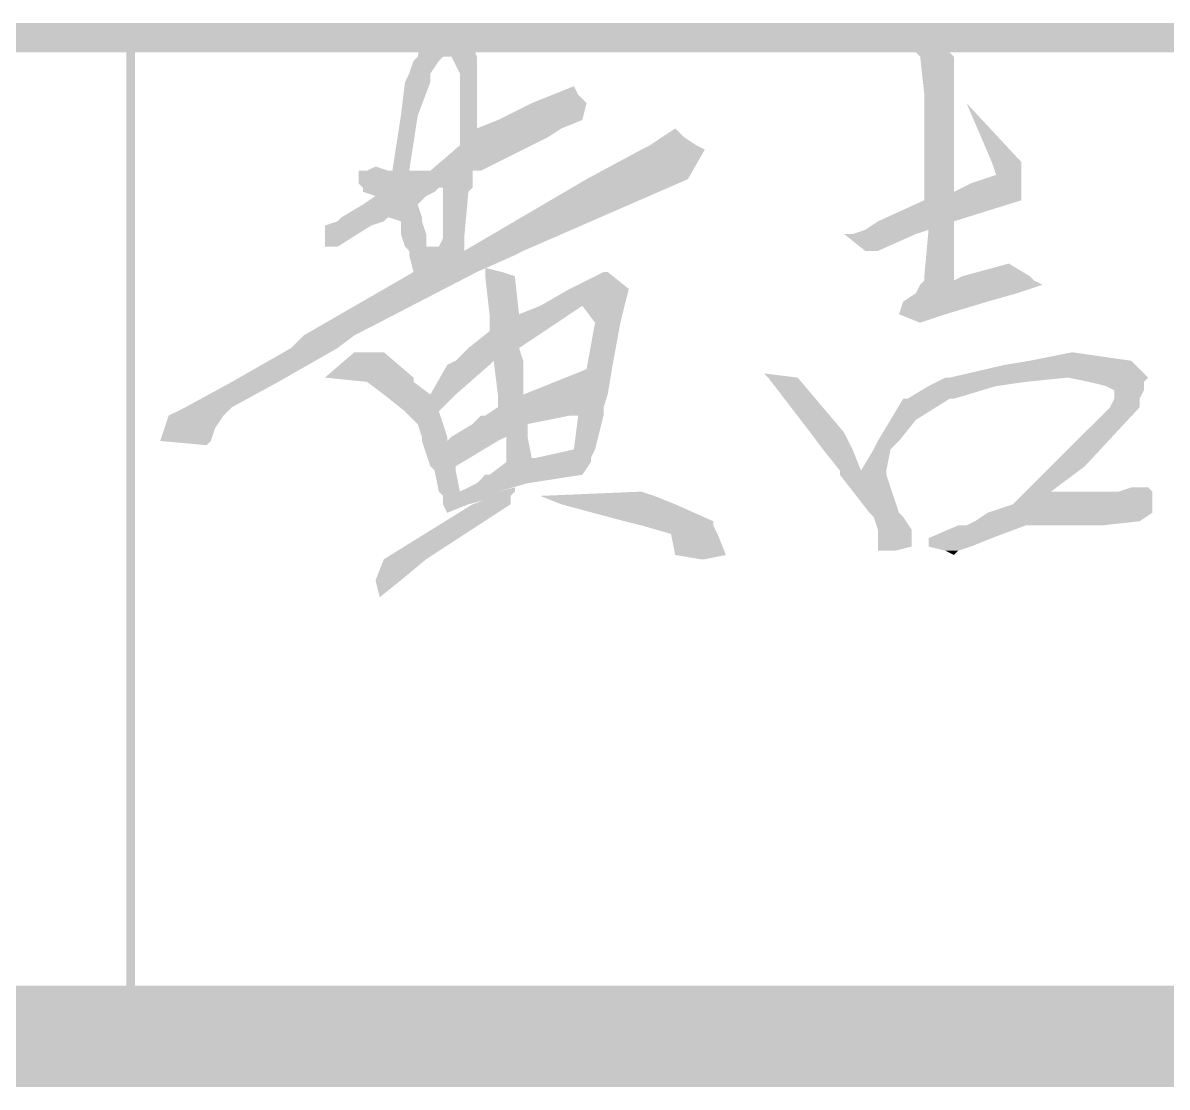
# Model space of a CAD drawing. Header units: inches. Extents: x 20 to 409, y 5 to 283.
# Drawn here: x 262.24 to 273.72, y 5.1 to 15.77 of the extents above; entities that cross this region are included whole.
import ezdxf

# ---------------------------------------------------------------- set-up
doc = ezdxf.new("R2010")
doc.units = ezdxf.units.IN
doc.header["$MEASUREMENT"] = 0
doc.layers.add('C00-00-00', color=7, linetype='Continuous')

msp = doc.modelspace()

# ---------------------------------------------------------------- hatches: boundary and pattern name
at = {"layer": 'C00-00-00'}
h = msp.add_hatch(color=0, dxfattribs=at)
h.dxf.hatch_style = 2
h.paths.add_polyline_path([(28.33, 15.766), (28.33, 15.469), (408.314, 15.766)])
h = msp.add_hatch(color=0, dxfattribs=at)
h.dxf.hatch_style = 2
h.paths.add_polyline_path([(28.33, 15.469), (408.314, 15.766), (408.314, 15.469)])
h = msp.add_hatch(color=0, dxfattribs=at)
h.dxf.hatch_style = 2
h.paths.add_polyline_path([(266.243, 15.639), (266.201, 15.427), (266.794, 15.427)])
h = msp.add_hatch(color=0, dxfattribs=at)
h.dxf.hatch_style = 2
h.paths.add_polyline_path([(266.667, 15.681), (266.243, 15.639), (266.709, 15.639)])
h = msp.add_hatch(color=0, dxfattribs=at)
h.dxf.hatch_style = 2
h.paths.add_polyline_path([(266.243, 15.639), (266.709, 15.639), (266.794, 15.427)])
h = msp.add_hatch(color=0, dxfattribs=at)
h.dxf.hatch_style = 2
h.paths.add_polyline_path([(263.28, 5.606), (263.365, 5.606), (263.28, 15.596)])
h = msp.add_hatch(color=0, dxfattribs=at)
h.dxf.hatch_style = 2
h.paths.add_polyline_path([(263.365, 5.606), (263.28, 15.596), (263.365, 15.596)])
h = msp.add_hatch(color=0, dxfattribs=at)
h.dxf.hatch_style = 2
h.paths.add_polyline_path([(271.239, 15.512), (271.196, 15.469), (271.535, 15.469)])
h = msp.add_hatch(color=0, dxfattribs=at)
h.dxf.hatch_style = 2
h.paths.add_polyline_path([(271.239, 15.554), (271.239, 15.512), (271.535, 15.512)])
h = msp.add_hatch(color=0, dxfattribs=at)
h.dxf.hatch_style = 2
h.paths.add_polyline_path([(271.239, 15.554), (271.45, 15.554), (271.535, 15.512)])
h = msp.add_hatch(color=0, dxfattribs=at)
h.dxf.hatch_style = 2
h.paths.add_polyline_path([(271.239, 15.512), (271.535, 15.512), (271.535, 15.469)])
h = msp.add_hatch(color=0, dxfattribs=at)
h.dxf.hatch_style = 2
h.paths.add_polyline_path([(266.159, 15.385), (266.116, 15.258), (266.328, 15.258)])
h = msp.add_hatch(color=0, dxfattribs=at)
h.dxf.hatch_style = 2
h.paths.add_polyline_path([(266.201, 15.427), (266.159, 15.385), (266.413, 15.385)])
h = msp.add_hatch(color=0, dxfattribs=at)
h.dxf.hatch_style = 2
h.paths.add_polyline_path([(266.159, 15.385), (266.413, 15.385), (266.328, 15.258)])
h = msp.add_hatch(color=0, dxfattribs=at)
h.dxf.hatch_style = 2
h.paths.add_polyline_path([(266.201, 15.427), (266.455, 15.427), (266.413, 15.385)])
h = msp.add_hatch(color=0, dxfattribs=at)
h.dxf.hatch_style = 2
h.paths.add_polyline_path([(266.54, 15.427), (266.624, 15.258), (266.794, 15.258)])
h = msp.add_hatch(color=0, dxfattribs=at)
h.dxf.hatch_style = 2
h.paths.add_polyline_path([(266.54, 15.427), (266.794, 15.427), (266.794, 15.258)])
h = msp.add_hatch(color=0, dxfattribs=at)
h.dxf.hatch_style = 2
h.paths.add_polyline_path([(271.196, 15.469), (271.239, 15.427), (271.577, 15.427)])
h = msp.add_hatch(color=0, dxfattribs=at)
h.dxf.hatch_style = 2
h.paths.add_polyline_path([(271.196, 15.469), (271.535, 15.469), (271.577, 15.427)])
h = msp.add_hatch(color=0, dxfattribs=at)
h.dxf.hatch_style = 2
h.paths.add_polyline_path([(271.239, 15.427), (271.281, 15.046), (271.577, 15.046)])
h = msp.add_hatch(color=0, dxfattribs=at)
h.dxf.hatch_style = 2
h.paths.add_polyline_path([(271.239, 15.427), (271.577, 15.427), (271.577, 15.046)])
h = msp.add_hatch(color=0, dxfattribs=at)
h.dxf.hatch_style = 2
h.paths.add_polyline_path([(266.074, 15.173), (266.032, 14.834), (266.201, 14.834)])
h = msp.add_hatch(color=0, dxfattribs=at)
h.dxf.hatch_style = 2
h.paths.add_polyline_path([(266.116, 15.258), (266.074, 15.173), (266.328, 15.173)])
h = msp.add_hatch(color=0, dxfattribs=at)
h.dxf.hatch_style = 2
h.paths.add_polyline_path([(266.074, 15.173), (266.328, 15.173), (266.201, 14.834)])
h = msp.add_hatch(color=0, dxfattribs=at)
h.dxf.hatch_style = 2
h.paths.add_polyline_path([(266.116, 15.258), (266.328, 15.258), (266.328, 15.173)])
h = msp.add_hatch(color=0, dxfattribs=at)
h.dxf.hatch_style = 2
h.paths.add_polyline_path([(266.624, 15.258), (266.624, 14.707), (266.794, 14.707)])
h = msp.add_hatch(color=0, dxfattribs=at)
h.dxf.hatch_style = 2
h.paths.add_polyline_path([(266.624, 15.258), (266.794, 15.258), (266.794, 14.707)])
h = msp.add_hatch(color=0, dxfattribs=at)
h.dxf.hatch_style = 2
h.paths.add_polyline_path([(267.556, 15.046), (267.344, 14.961), (267.894, 14.961)])
h = msp.add_hatch(color=0, dxfattribs=at)
h.dxf.hatch_style = 2
h.paths.add_polyline_path([(267.767, 15.131), (267.556, 15.046), (267.81, 15.046)])
h = msp.add_hatch(color=0, dxfattribs=at)
h.dxf.hatch_style = 2
h.paths.add_polyline_path([(267.556, 15.046), (267.81, 15.046), (267.894, 14.961)])
h = msp.add_hatch(color=0, dxfattribs=at)
h.dxf.hatch_style = 2
h.paths.add_polyline_path([(271.281, 15.046), (271.281, 14.157), (271.577, 14.157)])
h = msp.add_hatch(color=0, dxfattribs=at)
h.dxf.hatch_style = 2
h.paths.add_polyline_path([(271.281, 15.046), (271.577, 15.046), (271.577, 14.157)])
h = msp.add_hatch(color=0, dxfattribs=at)
h.dxf.hatch_style = 2
h.paths.add_polyline_path([(267.344, 14.961), (267.005, 14.792), (267.852, 14.792)])
h = msp.add_hatch(color=0, dxfattribs=at)
h.dxf.hatch_style = 2
h.paths.add_polyline_path([(267.344, 14.961), (267.894, 14.961), (267.852, 14.792)])
h = msp.add_hatch(color=0, dxfattribs=at)
h.dxf.hatch_style = 2
h.paths.add_polyline_path([(271.704, 14.961), (271.958, 14.369), (272.255, 14.369)])
h = msp.add_hatch(color=0, dxfattribs=at)
h.dxf.hatch_style = 2
h.paths.add_polyline_path([(266.032, 14.834), (265.947, 14.284), (266.116, 14.284)])
h = msp.add_hatch(color=0, dxfattribs=at)
h.dxf.hatch_style = 2
h.paths.add_polyline_path([(266.032, 14.834), (266.201, 14.834), (266.116, 14.284)])
h = msp.add_hatch(color=0, dxfattribs=at)
h.dxf.hatch_style = 2
h.paths.add_polyline_path([(266.624, 14.707), (266.624, 14.623), (267.513, 14.623)])
h = msp.add_hatch(color=0, dxfattribs=at)
h.dxf.hatch_style = 2
h.paths.add_polyline_path([(266.624, 14.707), (267.64, 14.707), (267.513, 14.623)])
h = msp.add_hatch(color=0, dxfattribs=at)
h.dxf.hatch_style = 2
h.paths.add_polyline_path([(267.005, 14.792), (266.794, 14.707), (267.64, 14.707)])
h = msp.add_hatch(color=0, dxfattribs=at)
h.dxf.hatch_style = 2
h.paths.add_polyline_path([(267.005, 14.792), (267.852, 14.792), (267.64, 14.707)])
h = msp.add_hatch(color=0, dxfattribs=at)
h.dxf.hatch_style = 2
h.paths.add_polyline_path([(268.783, 14.707), (268.656, 14.623), (268.868, 14.623)])
h = msp.add_hatch(color=0, dxfattribs=at)
h.dxf.hatch_style = 2
h.paths.add_polyline_path([(266.624, 14.623), (266.624, 14.538), (267.344, 14.538)])
h = msp.add_hatch(color=0, dxfattribs=at)
h.dxf.hatch_style = 2
h.paths.add_polyline_path([(266.624, 14.623), (267.513, 14.623), (267.344, 14.538)])
h = msp.add_hatch(color=0, dxfattribs=at)
h.dxf.hatch_style = 2
h.paths.add_polyline_path([(268.656, 14.623), (268.529, 14.538), (268.995, 14.538)])
h = msp.add_hatch(color=0, dxfattribs=at)
h.dxf.hatch_style = 2
h.paths.add_polyline_path([(268.656, 14.623), (268.868, 14.623), (268.995, 14.538)])
h = msp.add_hatch(color=0, dxfattribs=at)
h.dxf.hatch_style = 2
h.paths.add_polyline_path([(266.624, 14.538), (266.328, 14.284), (266.836, 14.284)])
h = msp.add_hatch(color=0, dxfattribs=at)
h.dxf.hatch_style = 2
h.paths.add_polyline_path([(266.624, 14.538), (267.344, 14.538), (266.836, 14.284)])
h = msp.add_hatch(color=0, dxfattribs=at)
h.dxf.hatch_style = 2
h.paths.add_polyline_path([(268.445, 14.496), (267.894, 14.199), (268.91, 14.199)])
h = msp.add_hatch(color=0, dxfattribs=at)
h.dxf.hatch_style = 2
h.paths.add_polyline_path([(268.529, 14.538), (268.445, 14.496), (269.08, 14.496)])
h = msp.add_hatch(color=0, dxfattribs=at)
h.dxf.hatch_style = 2
h.paths.add_polyline_path([(268.445, 14.496), (269.08, 14.496), (268.91, 14.199)])
h = msp.add_hatch(color=0, dxfattribs=at)
h.dxf.hatch_style = 2
h.paths.add_polyline_path([(268.529, 14.538), (268.995, 14.538), (269.08, 14.496)])
h = msp.add_hatch(color=0, dxfattribs=at)
h.dxf.hatch_style = 2
h.paths.add_polyline_path([(271.958, 14.369), (272.001, 14.242), (272.255, 14.242)])
h = msp.add_hatch(color=0, dxfattribs=at)
h.dxf.hatch_style = 2
h.paths.add_polyline_path([(271.958, 14.369), (272.255, 14.369), (272.255, 14.242)])
h = msp.add_hatch(color=0, dxfattribs=at)
h.dxf.hatch_style = 2
h.paths.add_polyline_path([(265.608, 14.284), (265.608, 14.157), (266.751, 14.157)])
h = msp.add_hatch(color=0, dxfattribs=at)
h.dxf.hatch_style = 2
h.paths.add_polyline_path([(265.608, 14.284), (266.751, 14.284), (266.751, 14.157)])
h = msp.add_hatch(color=0, dxfattribs=at)
h.dxf.hatch_style = 2
h.paths.add_polyline_path([(265.778, 14.326), (265.693, 14.284), (265.905, 14.284)])
h = msp.add_hatch(color=0, dxfattribs=at)
h.dxf.hatch_style = 2
h.paths.add_polyline_path([(272.001, 14.242), (271.747, 14.157), (272.255, 14.157)])
h = msp.add_hatch(color=0, dxfattribs=at)
h.dxf.hatch_style = 2
h.paths.add_polyline_path([(272.001, 14.242), (272.255, 14.242), (272.255, 14.157)])
h = msp.add_hatch(color=0, dxfattribs=at)
h.dxf.hatch_style = 2
h.paths.add_polyline_path([(265.608, 14.157), (265.651, 14.115), (266.751, 14.115)])
h = msp.add_hatch(color=0, dxfattribs=at)
h.dxf.hatch_style = 2
h.paths.add_polyline_path([(265.608, 14.157), (266.751, 14.157), (266.751, 14.115)])
h = msp.add_hatch(color=0, dxfattribs=at)
h.dxf.hatch_style = 2
h.paths.add_polyline_path([(265.651, 14.115), (265.651, 14.072), (266.37, 14.072)])
h = msp.add_hatch(color=0, dxfattribs=at)
h.dxf.hatch_style = 2
h.paths.add_polyline_path([(265.651, 14.115), (266.413, 14.115), (266.37, 14.072)])
h = msp.add_hatch(color=0, dxfattribs=at)
h.dxf.hatch_style = 2
h.paths.add_polyline_path([(266.455, 14.115), (266.455, 14.072), (266.709, 14.072)])
h = msp.add_hatch(color=0, dxfattribs=at)
h.dxf.hatch_style = 2
h.paths.add_polyline_path([(266.455, 14.115), (266.751, 14.115), (266.709, 14.072)])
h = msp.add_hatch(color=0, dxfattribs=at)
h.dxf.hatch_style = 2
h.paths.add_polyline_path([(267.894, 14.199), (266.667, 13.48), (267.259, 13.48)])
h = msp.add_hatch(color=0, dxfattribs=at)
h.dxf.hatch_style = 2
h.paths.add_polyline_path([(267.894, 14.199), (268.91, 14.199), (267.259, 13.48)])
h = msp.add_hatch(color=0, dxfattribs=at)
h.dxf.hatch_style = 2
h.paths.add_polyline_path([(271.281, 14.157), (271.281, 14.072), (271.577, 14.072)])
h = msp.add_hatch(color=0, dxfattribs=at)
h.dxf.hatch_style = 2
h.paths.add_polyline_path([(271.281, 14.157), (271.577, 14.157), (271.577, 14.072)])
h = msp.add_hatch(color=0, dxfattribs=at)
h.dxf.hatch_style = 2
h.paths.add_polyline_path([(271.747, 14.157), (271.577, 14.072), (272.255, 14.072)])
h = msp.add_hatch(color=0, dxfattribs=at)
h.dxf.hatch_style = 2
h.paths.add_polyline_path([(271.747, 14.157), (272.255, 14.157), (272.255, 14.072)])
h = msp.add_hatch(color=0, dxfattribs=at)
h.dxf.hatch_style = 2
h.paths.add_polyline_path([(265.651, 14.072), (265.778, 14.03), (266.286, 14.03)])
h = msp.add_hatch(color=0, dxfattribs=at)
h.dxf.hatch_style = 2
h.paths.add_polyline_path([(265.651, 14.072), (266.37, 14.072), (266.286, 14.03)])
h = msp.add_hatch(color=0, dxfattribs=at)
h.dxf.hatch_style = 2
h.paths.add_polyline_path([(265.778, 14.03), (265.651, 13.945), (266.201, 13.945)])
h = msp.add_hatch(color=0, dxfattribs=at)
h.dxf.hatch_style = 2
h.paths.add_polyline_path([(265.778, 14.03), (266.286, 14.03), (266.201, 13.945)])
h = msp.add_hatch(color=0, dxfattribs=at)
h.dxf.hatch_style = 2
h.paths.add_polyline_path([(266.455, 14.072), (266.455, 13.607), (266.667, 13.607)])
h = msp.add_hatch(color=0, dxfattribs=at)
h.dxf.hatch_style = 2
h.paths.add_polyline_path([(266.455, 14.072), (266.709, 14.072), (266.667, 13.607)])
h = msp.add_hatch(color=0, dxfattribs=at)
h.dxf.hatch_style = 2
h.paths.add_polyline_path([(271.281, 14.072), (271.281, 13.988), (272.255, 13.988)])
h = msp.add_hatch(color=0, dxfattribs=at)
h.dxf.hatch_style = 2
h.paths.add_polyline_path([(271.281, 14.072), (272.255, 14.072), (272.255, 13.988)])
h = msp.add_hatch(color=0, dxfattribs=at)
h.dxf.hatch_style = 2
h.paths.add_polyline_path([(265.651, 13.945), (265.439, 13.818), (266.243, 13.818)])
h = msp.add_hatch(color=0, dxfattribs=at)
h.dxf.hatch_style = 2
h.paths.add_polyline_path([(265.651, 13.945), (266.201, 13.945), (266.243, 13.818)])
h = msp.add_hatch(color=0, dxfattribs=at)
h.dxf.hatch_style = 2
h.paths.add_polyline_path([(271.281, 13.988), (270.815, 13.776), (271.577, 13.776)])
h = msp.add_hatch(color=0, dxfattribs=at)
h.dxf.hatch_style = 2
h.paths.add_polyline_path([(271.281, 13.988), (272.255, 13.988), (271.577, 13.776)])
h = msp.add_hatch(color=0, dxfattribs=at)
h.dxf.hatch_style = 2
h.paths.add_polyline_path([(265.397, 13.776), (265.27, 13.734), (265.735, 13.734)])
h = msp.add_hatch(color=0, dxfattribs=at)
h.dxf.hatch_style = 2
h.paths.add_polyline_path([(265.439, 13.818), (265.397, 13.776), (265.862, 13.776)])
h = msp.add_hatch(color=0, dxfattribs=at)
h.dxf.hatch_style = 2
h.paths.add_polyline_path([(265.397, 13.776), (265.862, 13.776), (265.735, 13.734)])
h = msp.add_hatch(color=0, dxfattribs=at)
h.dxf.hatch_style = 2
h.paths.add_polyline_path([(265.439, 13.818), (265.905, 13.818), (265.862, 13.776)])
h = msp.add_hatch(color=0, dxfattribs=at)
h.dxf.hatch_style = 2
h.paths.add_polyline_path([(265.905, 13.818), (266.032, 13.776), (266.243, 13.776)])
h = msp.add_hatch(color=0, dxfattribs=at)
h.dxf.hatch_style = 2
h.paths.add_polyline_path([(265.905, 13.818), (266.243, 13.818), (266.243, 13.776)])
h = msp.add_hatch(color=0, dxfattribs=at)
h.dxf.hatch_style = 2
h.paths.add_polyline_path([(266.032, 13.776), (266.032, 13.649), (266.286, 13.649)])
h = msp.add_hatch(color=0, dxfattribs=at)
h.dxf.hatch_style = 2
h.paths.add_polyline_path([(266.032, 13.776), (266.243, 13.776), (266.286, 13.649)])
h = msp.add_hatch(color=0, dxfattribs=at)
h.dxf.hatch_style = 2
h.paths.add_polyline_path([(270.815, 13.776), (270.688, 13.691), (271.577, 13.691)])
h = msp.add_hatch(color=0, dxfattribs=at)
h.dxf.hatch_style = 2
h.paths.add_polyline_path([(270.815, 13.776), (271.577, 13.776), (271.577, 13.691)])
h = msp.add_hatch(color=0, dxfattribs=at)
h.dxf.hatch_style = 2
h.paths.add_polyline_path([(265.27, 13.734), (265.27, 13.522), (265.397, 13.522)])
h = msp.add_hatch(color=0, dxfattribs=at)
h.dxf.hatch_style = 2
h.paths.add_polyline_path([(265.27, 13.734), (265.735, 13.734), (265.397, 13.522)])
h = msp.add_hatch(color=0, dxfattribs=at)
h.dxf.hatch_style = 2
h.paths.add_polyline_path([(270.688, 13.691), (270.561, 13.649), (271.196, 13.649)])
h = msp.add_hatch(color=0, dxfattribs=at)
h.dxf.hatch_style = 2
h.paths.add_polyline_path([(270.688, 13.691), (271.323, 13.691), (271.196, 13.649)])
h = msp.add_hatch(color=0, dxfattribs=at)
h.dxf.hatch_style = 2
h.paths.add_polyline_path([(271.323, 13.691), (271.281, 13.226), (271.577, 13.226)])
h = msp.add_hatch(color=0, dxfattribs=at)
h.dxf.hatch_style = 2
h.paths.add_polyline_path([(271.323, 13.691), (271.577, 13.691), (271.577, 13.226)])
h = msp.add_hatch(color=0, dxfattribs=at)
h.dxf.hatch_style = 2
h.paths.add_polyline_path([(266.032, 13.649), (266.074, 13.522), (266.286, 13.522)])
h = msp.add_hatch(color=0, dxfattribs=at)
h.dxf.hatch_style = 2
h.paths.add_polyline_path([(266.032, 13.649), (266.286, 13.649), (266.286, 13.522)])
h = msp.add_hatch(color=0, dxfattribs=at)
h.dxf.hatch_style = 2
h.paths.add_polyline_path([(266.455, 13.607), (266.413, 13.522), (266.667, 13.522)])
h = msp.add_hatch(color=0, dxfattribs=at)
h.dxf.hatch_style = 2
h.paths.add_polyline_path([(266.455, 13.607), (266.667, 13.607), (266.667, 13.522)])
h = msp.add_hatch(color=0, dxfattribs=at)
h.dxf.hatch_style = 2
h.paths.add_polyline_path([(270.477, 13.649), (270.688, 13.48), (270.815, 13.48)])
h = msp.add_hatch(color=0, dxfattribs=at)
h.dxf.hatch_style = 2
h.paths.add_polyline_path([(270.477, 13.649), (271.196, 13.649), (270.815, 13.48)])
h = msp.add_hatch(color=0, dxfattribs=at)
h.dxf.hatch_style = 2
h.paths.add_polyline_path([(266.074, 13.522), (266.116, 13.48), (266.667, 13.48)])
h = msp.add_hatch(color=0, dxfattribs=at)
h.dxf.hatch_style = 2
h.paths.add_polyline_path([(266.074, 13.522), (266.667, 13.522), (266.667, 13.48)])
h = msp.add_hatch(color=0, dxfattribs=at)
h.dxf.hatch_style = 2
h.paths.add_polyline_path([(266.116, 13.48), (266.116, 13.437), (267.175, 13.437)])
h = msp.add_hatch(color=0, dxfattribs=at)
h.dxf.hatch_style = 2
h.paths.add_polyline_path([(266.116, 13.48), (267.259, 13.48), (267.175, 13.437)])
h = msp.add_hatch(color=0, dxfattribs=at)
h.dxf.hatch_style = 2
h.paths.add_polyline_path([(266.116, 13.437), (266.159, 13.268), (266.794, 13.268)])
h = msp.add_hatch(color=0, dxfattribs=at)
h.dxf.hatch_style = 2
h.paths.add_polyline_path([(266.116, 13.437), (267.175, 13.437), (266.794, 13.268)])
h = msp.add_hatch(color=0, dxfattribs=at)
h.dxf.hatch_style = 2
h.paths.add_polyline_path([(266.878, 13.31), (266.878, 13.268), (267.048, 13.268)])
h = msp.add_hatch(color=0, dxfattribs=at)
h.dxf.hatch_style = 2
h.paths.add_polyline_path([(272.128, 13.353), (271.662, 13.226), (272.339, 13.226)])
h = msp.add_hatch(color=0, dxfattribs=at)
h.dxf.hatch_style = 2
h.paths.add_polyline_path([(266.159, 13.268), (265.058, 12.633), (265.566, 12.633)])
h = msp.add_hatch(color=0, dxfattribs=at)
h.dxf.hatch_style = 2
h.paths.add_polyline_path([(266.159, 13.268), (266.794, 13.268), (265.566, 12.633)])
h = msp.add_hatch(color=0, dxfattribs=at)
h.dxf.hatch_style = 2
h.paths.add_polyline_path([(266.878, 13.268), (266.878, 13.226), (267.175, 13.226)])
h = msp.add_hatch(color=0, dxfattribs=at)
h.dxf.hatch_style = 2
h.paths.add_polyline_path([(266.878, 13.268), (267.048, 13.268), (267.175, 13.226)])
h = msp.add_hatch(color=0, dxfattribs=at)
h.dxf.hatch_style = 2
h.paths.add_polyline_path([(266.878, 13.226), (266.921, 12.845), (267.217, 12.845)])
h = msp.add_hatch(color=0, dxfattribs=at)
h.dxf.hatch_style = 2
h.paths.add_polyline_path([(266.878, 13.226), (267.175, 13.226), (267.217, 12.845)])
h = msp.add_hatch(color=0, dxfattribs=at)
h.dxf.hatch_style = 2
h.paths.add_polyline_path([(268.064, 13.268), (267.725, 13.099), (268.318, 13.099)])
h = msp.add_hatch(color=0, dxfattribs=at)
h.dxf.hatch_style = 2
h.paths.add_polyline_path([(268.064, 13.268), (268.106, 13.268), (268.318, 13.099)])
h = msp.add_hatch(color=0, dxfattribs=at)
h.dxf.hatch_style = 2
h.paths.add_polyline_path([(271.281, 13.226), (271.281, 13.183), (271.577, 13.183)])
h = msp.add_hatch(color=0, dxfattribs=at)
h.dxf.hatch_style = 2
h.paths.add_polyline_path([(271.281, 13.226), (271.577, 13.226), (271.577, 13.183)])
h = msp.add_hatch(color=0, dxfattribs=at)
h.dxf.hatch_style = 2
h.paths.add_polyline_path([(271.662, 13.226), (271.577, 13.183), (272.382, 13.183)])
h = msp.add_hatch(color=0, dxfattribs=at)
h.dxf.hatch_style = 2
h.paths.add_polyline_path([(271.662, 13.226), (272.339, 13.226), (272.382, 13.183)])
h = msp.add_hatch(color=0, dxfattribs=at)
h.dxf.hatch_style = 2
h.paths.add_polyline_path([(267.725, 13.099), (267.429, 12.929), (268.275, 12.929)])
h = msp.add_hatch(color=0, dxfattribs=at)
h.dxf.hatch_style = 2
h.paths.add_polyline_path([(267.725, 13.099), (268.318, 13.099), (268.275, 12.929)])
h = msp.add_hatch(color=0, dxfattribs=at)
h.dxf.hatch_style = 2
h.paths.add_polyline_path([(271.239, 13.141), (271.196, 13.056), (272.212, 13.056)])
h = msp.add_hatch(color=0, dxfattribs=at)
h.dxf.hatch_style = 2
h.paths.add_polyline_path([(271.281, 13.183), (271.239, 13.141), (272.466, 13.141)])
h = msp.add_hatch(color=0, dxfattribs=at)
h.dxf.hatch_style = 2
h.paths.add_polyline_path([(271.239, 13.141), (272.466, 13.141), (272.212, 13.056)])
h = msp.add_hatch(color=0, dxfattribs=at)
h.dxf.hatch_style = 2
h.paths.add_polyline_path([(271.281, 13.183), (272.382, 13.183), (272.466, 13.141)])
h = msp.add_hatch(color=0, dxfattribs=at)
h.dxf.hatch_style = 2
h.paths.add_polyline_path([(271.069, 12.972), (271.027, 12.845), (271.493, 12.845)])
h = msp.add_hatch(color=0, dxfattribs=at)
h.dxf.hatch_style = 2
h.paths.add_polyline_path([(271.196, 13.056), (271.069, 12.972), (271.916, 12.972)])
h = msp.add_hatch(color=0, dxfattribs=at)
h.dxf.hatch_style = 2
h.paths.add_polyline_path([(271.069, 12.972), (271.916, 12.972), (271.493, 12.845)])
h = msp.add_hatch(color=0, dxfattribs=at)
h.dxf.hatch_style = 2
h.paths.add_polyline_path([(271.196, 13.056), (272.212, 13.056), (271.916, 12.972)])
h = msp.add_hatch(color=0, dxfattribs=at)
h.dxf.hatch_style = 2
h.paths.add_polyline_path([(267.429, 12.929), (267.217, 12.845), (267.725, 12.845)])
h = msp.add_hatch(color=0, dxfattribs=at)
h.dxf.hatch_style = 2
h.paths.add_polyline_path([(267.429, 12.929), (267.852, 12.929), (267.725, 12.845)])
h = msp.add_hatch(color=0, dxfattribs=at)
h.dxf.hatch_style = 2
h.paths.add_polyline_path([(267.852, 12.929), (267.979, 12.76), (268.233, 12.76)])
h = msp.add_hatch(color=0, dxfattribs=at)
h.dxf.hatch_style = 2
h.paths.add_polyline_path([(267.852, 12.929), (268.275, 12.929), (268.233, 12.76)])
h = msp.add_hatch(color=0, dxfattribs=at)
h.dxf.hatch_style = 2
h.paths.add_polyline_path([(266.921, 12.845), (266.921, 12.675), (267.471, 12.675)])
h = msp.add_hatch(color=0, dxfattribs=at)
h.dxf.hatch_style = 2
h.paths.add_polyline_path([(266.921, 12.845), (267.725, 12.845), (267.471, 12.675)])
h = msp.add_hatch(color=0, dxfattribs=at)
h.dxf.hatch_style = 2
h.paths.add_polyline_path([(267.979, 12.76), (267.894, 12.294), (268.148, 12.294)])
h = msp.add_hatch(color=0, dxfattribs=at)
h.dxf.hatch_style = 2
h.paths.add_polyline_path([(267.979, 12.76), (268.233, 12.76), (268.148, 12.294)])
h = msp.add_hatch(color=0, dxfattribs=at)
h.dxf.hatch_style = 2
h.paths.add_polyline_path([(271.027, 12.845), (271.493, 12.845), (271.239, 12.76)])
h = msp.add_hatch(color=0, dxfattribs=at)
h.dxf.hatch_style = 2
h.paths.add_polyline_path([(265.058, 12.633), (264.931, 12.506), (265.397, 12.506)])
h = msp.add_hatch(color=0, dxfattribs=at)
h.dxf.hatch_style = 2
h.paths.add_polyline_path([(265.058, 12.633), (265.566, 12.633), (265.397, 12.506)])
h = msp.add_hatch(color=0, dxfattribs=at)
h.dxf.hatch_style = 2
h.paths.add_polyline_path([(266.921, 12.675), (266.709, 12.506), (267.217, 12.506)])
h = msp.add_hatch(color=0, dxfattribs=at)
h.dxf.hatch_style = 2
h.paths.add_polyline_path([(266.921, 12.675), (267.471, 12.675), (267.217, 12.506)])
h = msp.add_hatch(color=0, dxfattribs=at)
h.dxf.hatch_style = 2
h.paths.add_polyline_path([(264.931, 12.506), (264.338, 12.167), (264.804, 12.167)])
h = msp.add_hatch(color=0, dxfattribs=at)
h.dxf.hatch_style = 2
h.paths.add_polyline_path([(264.931, 12.506), (265.397, 12.506), (264.804, 12.167)])
h = msp.add_hatch(color=0, dxfattribs=at)
h.dxf.hatch_style = 2
h.paths.add_polyline_path([(266.709, 12.506), (266.582, 12.379), (267.259, 12.379)])
h = msp.add_hatch(color=0, dxfattribs=at)
h.dxf.hatch_style = 2
h.paths.add_polyline_path([(266.709, 12.506), (267.217, 12.506), (267.259, 12.379)])
h = msp.add_hatch(color=0, dxfattribs=at)
h.dxf.hatch_style = 2
h.paths.add_polyline_path([(265.566, 12.464), (265.27, 12.21), (266.159, 12.21)])
h = msp.add_hatch(color=0, dxfattribs=at)
h.dxf.hatch_style = 2
h.paths.add_polyline_path([(265.566, 12.464), (265.862, 12.464), (266.159, 12.21)])
h = msp.add_hatch(color=0, dxfattribs=at)
h.dxf.hatch_style = 2
h.paths.add_polyline_path([(272.763, 12.464), (272.339, 12.379), (273.355, 12.379)])
h = msp.add_hatch(color=0, dxfattribs=at)
h.dxf.hatch_style = 2
h.paths.add_polyline_path([(266.497, 12.337), (266.328, 12.04), (266.582, 12.04)])
h = msp.add_hatch(color=0, dxfattribs=at)
h.dxf.hatch_style = 2
h.paths.add_polyline_path([(266.582, 12.379), (266.497, 12.337), (266.921, 12.337)])
h = msp.add_hatch(color=0, dxfattribs=at)
h.dxf.hatch_style = 2
h.paths.add_polyline_path([(266.497, 12.337), (266.921, 12.337), (266.582, 12.04)])
h = msp.add_hatch(color=0, dxfattribs=at)
h.dxf.hatch_style = 2
h.paths.add_polyline_path([(266.582, 12.379), (266.963, 12.379), (266.921, 12.337)])
h = msp.add_hatch(color=0, dxfattribs=at)
h.dxf.hatch_style = 2
h.paths.add_polyline_path([(266.963, 12.379), (267.005, 12.04), (267.259, 12.04)])
h = msp.add_hatch(color=0, dxfattribs=at)
h.dxf.hatch_style = 2
h.paths.add_polyline_path([(266.963, 12.379), (267.259, 12.379), (267.259, 12.04)])
h = msp.add_hatch(color=0, dxfattribs=at)
h.dxf.hatch_style = 2
h.paths.add_polyline_path([(267.894, 12.294), (267.259, 12.04), (268.106, 12.04)])
h = msp.add_hatch(color=0, dxfattribs=at)
h.dxf.hatch_style = 2
h.paths.add_polyline_path([(267.894, 12.294), (268.148, 12.294), (268.106, 12.04)])
h = msp.add_hatch(color=0, dxfattribs=at)
h.dxf.hatch_style = 2
h.paths.add_polyline_path([(272.085, 12.337), (271.535, 12.21), (273.525, 12.21)])
h = msp.add_hatch(color=0, dxfattribs=at)
h.dxf.hatch_style = 2
h.paths.add_polyline_path([(272.339, 12.379), (272.085, 12.337), (273.398, 12.337)])
h = msp.add_hatch(color=0, dxfattribs=at)
h.dxf.hatch_style = 2
h.paths.add_polyline_path([(272.085, 12.337), (273.398, 12.337), (273.525, 12.21)])
h = msp.add_hatch(color=0, dxfattribs=at)
h.dxf.hatch_style = 2
h.paths.add_polyline_path([(272.339, 12.379), (273.355, 12.379), (273.398, 12.337)])
h = msp.add_hatch(color=0, dxfattribs=at)
h.dxf.hatch_style = 2
h.paths.add_polyline_path([(264.338, 12.167), (263.873, 11.913), (264.338, 11.913)])
h = msp.add_hatch(color=0, dxfattribs=at)
h.dxf.hatch_style = 2
h.paths.add_polyline_path([(264.338, 12.167), (264.804, 12.167), (264.338, 11.913)])
h = msp.add_hatch(color=0, dxfattribs=at)
h.dxf.hatch_style = 2
h.paths.add_polyline_path([(265.27, 12.21), (265.693, 12.167), (266.159, 12.167)])
h = msp.add_hatch(color=0, dxfattribs=at)
h.dxf.hatch_style = 2
h.paths.add_polyline_path([(265.27, 12.21), (266.159, 12.21), (266.159, 12.167)])
h = msp.add_hatch(color=0, dxfattribs=at)
h.dxf.hatch_style = 2
h.paths.add_polyline_path([(265.693, 12.167), (265.862, 12.04), (266.328, 12.04)])
h = msp.add_hatch(color=0, dxfattribs=at)
h.dxf.hatch_style = 2
h.paths.add_polyline_path([(265.693, 12.167), (266.159, 12.167), (266.328, 12.04)])
h = msp.add_hatch(color=0, dxfattribs=at)
h.dxf.hatch_style = 2
h.paths.add_polyline_path([(269.672, 12.252), (269.715, 12.21), (270.011, 12.21)])
h = msp.add_hatch(color=0, dxfattribs=at)
h.dxf.hatch_style = 2
h.paths.add_polyline_path([(269.715, 12.21), (270.138, 11.659), (270.477, 11.659)])
h = msp.add_hatch(color=0, dxfattribs=at)
h.dxf.hatch_style = 2
h.paths.add_polyline_path([(269.715, 12.21), (270.011, 12.21), (270.477, 11.659)])
h = msp.add_hatch(color=0, dxfattribs=at)
h.dxf.hatch_style = 2
h.paths.add_polyline_path([(271.408, 12.167), (271.323, 12.125), (272.001, 12.125)])
h = msp.add_hatch(color=0, dxfattribs=at)
h.dxf.hatch_style = 2
h.paths.add_polyline_path([(271.493, 12.21), (271.408, 12.167), (272.297, 12.167)])
h = msp.add_hatch(color=0, dxfattribs=at)
h.dxf.hatch_style = 2
h.paths.add_polyline_path([(271.408, 12.167), (272.297, 12.167), (272.001, 12.125)])
h = msp.add_hatch(color=0, dxfattribs=at)
h.dxf.hatch_style = 2
h.paths.add_polyline_path([(271.493, 12.21), (272.72, 12.21), (272.297, 12.167)])
h = msp.add_hatch(color=0, dxfattribs=at)
h.dxf.hatch_style = 2
h.paths.add_polyline_path([(272.72, 12.21), (272.932, 12.167), (273.482, 12.167)])
h = msp.add_hatch(color=0, dxfattribs=at)
h.dxf.hatch_style = 2
h.paths.add_polyline_path([(272.72, 12.21), (273.525, 12.21), (273.482, 12.167)])
h = msp.add_hatch(color=0, dxfattribs=at)
h.dxf.hatch_style = 2
h.paths.add_polyline_path([(272.932, 12.167), (273.101, 12.125), (273.482, 12.125)])
h = msp.add_hatch(color=0, dxfattribs=at)
h.dxf.hatch_style = 2
h.paths.add_polyline_path([(272.932, 12.167), (273.482, 12.167), (273.482, 12.125)])
h = msp.add_hatch(color=0, dxfattribs=at)
h.dxf.hatch_style = 2
h.paths.add_polyline_path([(271.323, 12.125), (271.112, 11.998), (271.577, 11.998)])
h = msp.add_hatch(color=0, dxfattribs=at)
h.dxf.hatch_style = 2
h.paths.add_polyline_path([(271.323, 12.125), (272.001, 12.125), (271.577, 11.998)])
h = msp.add_hatch(color=0, dxfattribs=at)
h.dxf.hatch_style = 2
h.paths.add_polyline_path([(273.101, 12.125), (273.186, 12.083), (273.482, 12.083)])
h = msp.add_hatch(color=0, dxfattribs=at)
h.dxf.hatch_style = 2
h.paths.add_polyline_path([(273.101, 12.125), (273.482, 12.125), (273.482, 12.083)])
h = msp.add_hatch(color=0, dxfattribs=at)
h.dxf.hatch_style = 2
h.paths.add_polyline_path([(273.186, 12.083), (273.186, 11.998), (273.44, 11.998)])
h = msp.add_hatch(color=0, dxfattribs=at)
h.dxf.hatch_style = 2
h.paths.add_polyline_path([(273.186, 12.083), (273.482, 12.083), (273.44, 11.998)])
h = msp.add_hatch(color=0, dxfattribs=at)
h.dxf.hatch_style = 2
h.paths.add_polyline_path([(265.862, 12.04), (266.074, 11.871), (266.413, 11.871)])
h = msp.add_hatch(color=0, dxfattribs=at)
h.dxf.hatch_style = 2
h.paths.add_polyline_path([(265.862, 12.04), (266.582, 12.04), (266.413, 11.871)])
h = msp.add_hatch(color=0, dxfattribs=at)
h.dxf.hatch_style = 2
h.paths.add_polyline_path([(267.005, 12.04), (267.005, 11.913), (268.064, 11.913)])
h = msp.add_hatch(color=0, dxfattribs=at)
h.dxf.hatch_style = 2
h.paths.add_polyline_path([(267.005, 12.04), (268.106, 12.04), (268.064, 11.913)])
h = msp.add_hatch(color=0, dxfattribs=at)
h.dxf.hatch_style = 2
h.paths.add_polyline_path([(271.069, 11.998), (270.942, 11.786), (271.196, 11.786)])
h = msp.add_hatch(color=0, dxfattribs=at)
h.dxf.hatch_style = 2
h.paths.add_polyline_path([(271.069, 11.998), (271.535, 11.998), (271.196, 11.786)])
h = msp.add_hatch(color=0, dxfattribs=at)
h.dxf.hatch_style = 2
h.paths.add_polyline_path([(273.186, 11.998), (273.144, 11.913), (273.44, 11.913)])
h = msp.add_hatch(color=0, dxfattribs=at)
h.dxf.hatch_style = 2
h.paths.add_polyline_path([(273.186, 11.998), (273.44, 11.998), (273.44, 11.913)])
h = msp.add_hatch(color=0, dxfattribs=at)
h.dxf.hatch_style = 2
h.paths.add_polyline_path([(263.703, 11.829), (263.661, 11.702), (264.169, 11.702)])
h = msp.add_hatch(color=0, dxfattribs=at)
h.dxf.hatch_style = 2
h.paths.add_polyline_path([(263.873, 11.913), (263.703, 11.829), (264.254, 11.829)])
h = msp.add_hatch(color=0, dxfattribs=at)
h.dxf.hatch_style = 2
h.paths.add_polyline_path([(263.703, 11.829), (264.254, 11.829), (264.169, 11.702)])
h = msp.add_hatch(color=0, dxfattribs=at)
h.dxf.hatch_style = 2
h.paths.add_polyline_path([(263.873, 11.913), (264.338, 11.913), (264.254, 11.829)])
h = msp.add_hatch(color=0, dxfattribs=at)
h.dxf.hatch_style = 2
h.paths.add_polyline_path([(266.074, 11.871), (266.201, 11.744), (266.455, 11.744)])
h = msp.add_hatch(color=0, dxfattribs=at)
h.dxf.hatch_style = 2
h.paths.add_polyline_path([(266.074, 11.871), (266.413, 11.871), (266.455, 11.744)])
h = msp.add_hatch(color=0, dxfattribs=at)
h.dxf.hatch_style = 2
h.paths.add_polyline_path([(266.836, 11.829), (266.751, 11.744), (267.302, 11.744)])
h = msp.add_hatch(color=0, dxfattribs=at)
h.dxf.hatch_style = 2
h.paths.add_polyline_path([(266.836, 11.829), (267.725, 11.829), (267.302, 11.744)])
h = msp.add_hatch(color=0, dxfattribs=at)
h.dxf.hatch_style = 2
h.paths.add_polyline_path([(267.005, 11.913), (266.878, 11.829), (268.064, 11.829)])
h = msp.add_hatch(color=0, dxfattribs=at)
h.dxf.hatch_style = 2
h.paths.add_polyline_path([(267.005, 11.913), (268.064, 11.913), (268.064, 11.829)])
h = msp.add_hatch(color=0, dxfattribs=at)
h.dxf.hatch_style = 2
h.paths.add_polyline_path([(267.81, 11.829), (267.767, 11.49), (267.979, 11.49)])
h = msp.add_hatch(color=0, dxfattribs=at)
h.dxf.hatch_style = 2
h.paths.add_polyline_path([(267.81, 11.829), (268.064, 11.829), (267.979, 11.49)])
h = msp.add_hatch(color=0, dxfattribs=at)
h.dxf.hatch_style = 2
h.paths.add_polyline_path([(273.144, 11.913), (272.551, 11.321), (272.89, 11.321)])
h = msp.add_hatch(color=0, dxfattribs=at)
h.dxf.hatch_style = 2
h.paths.add_polyline_path([(273.144, 11.913), (273.44, 11.913), (272.89, 11.321)])
h = msp.add_hatch(color=0, dxfattribs=at)
h.dxf.hatch_style = 2
h.paths.add_polyline_path([(266.201, 11.744), (266.243, 11.617), (266.497, 11.617)])
h = msp.add_hatch(color=0, dxfattribs=at)
h.dxf.hatch_style = 2
h.paths.add_polyline_path([(266.201, 11.744), (266.455, 11.744), (266.497, 11.617)])
h = msp.add_hatch(color=0, dxfattribs=at)
h.dxf.hatch_style = 2
h.paths.add_polyline_path([(266.751, 11.744), (266.54, 11.617), (267.302, 11.617)])
h = msp.add_hatch(color=0, dxfattribs=at)
h.dxf.hatch_style = 2
h.paths.add_polyline_path([(266.751, 11.744), (267.302, 11.744), (267.302, 11.617)])
h = msp.add_hatch(color=0, dxfattribs=at)
h.dxf.hatch_style = 2
h.paths.add_polyline_path([(270.942, 11.786), (270.815, 11.575), (271.027, 11.575)])
h = msp.add_hatch(color=0, dxfattribs=at)
h.dxf.hatch_style = 2
h.paths.add_polyline_path([(270.942, 11.786), (271.196, 11.786), (271.027, 11.575)])
h = msp.add_hatch(color=0, dxfattribs=at)
h.dxf.hatch_style = 2
h.paths.add_polyline_path([(263.661, 11.702), (263.619, 11.575), (264.127, 11.575)])
h = msp.add_hatch(color=0, dxfattribs=at)
h.dxf.hatch_style = 2
h.paths.add_polyline_path([(263.661, 11.702), (264.169, 11.702), (264.127, 11.575)])
h = msp.add_hatch(color=0, dxfattribs=at)
h.dxf.hatch_style = 2
h.paths.add_polyline_path([(266.243, 11.617), (266.243, 11.575), (266.497, 11.575)])
h = msp.add_hatch(color=0, dxfattribs=at)
h.dxf.hatch_style = 2
h.paths.add_polyline_path([(266.243, 11.617), (266.497, 11.617), (266.497, 11.575)])
h = msp.add_hatch(color=0, dxfattribs=at)
h.dxf.hatch_style = 2
h.paths.add_polyline_path([(266.54, 11.617), (266.497, 11.575), (267.005, 11.575)])
h = msp.add_hatch(color=0, dxfattribs=at)
h.dxf.hatch_style = 2
h.paths.add_polyline_path([(266.54, 11.617), (267.09, 11.617), (267.005, 11.575)])
h = msp.add_hatch(color=0, dxfattribs=at)
h.dxf.hatch_style = 2
h.paths.add_polyline_path([(267.09, 11.617), (267.09, 11.405), (267.344, 11.405)])
h = msp.add_hatch(color=0, dxfattribs=at)
h.dxf.hatch_style = 2
h.paths.add_polyline_path([(267.09, 11.617), (267.302, 11.617), (267.344, 11.405)])
h = msp.add_hatch(color=0, dxfattribs=at)
h.dxf.hatch_style = 2
h.paths.add_polyline_path([(270.138, 11.659), (270.265, 11.49), (270.561, 11.49)])
h = msp.add_hatch(color=0, dxfattribs=at)
h.dxf.hatch_style = 2
h.paths.add_polyline_path([(270.138, 11.659), (270.477, 11.659), (270.561, 11.49)])
h = msp.add_hatch(color=0, dxfattribs=at)
h.dxf.hatch_style = 2
h.paths.add_polyline_path([(263.619, 11.575), (264.127, 11.575), (264.084, 11.532)])
h = msp.add_hatch(color=0, dxfattribs=at)
h.dxf.hatch_style = 2
h.paths.add_polyline_path([(266.243, 11.575), (266.328, 11.321), (266.582, 11.321)])
h = msp.add_hatch(color=0, dxfattribs=at)
h.dxf.hatch_style = 2
h.paths.add_polyline_path([(266.243, 11.575), (267.005, 11.575), (266.582, 11.321)])
h = msp.add_hatch(color=0, dxfattribs=at)
h.dxf.hatch_style = 2
h.paths.add_polyline_path([(267.767, 11.49), (267.386, 11.405), (267.937, 11.405)])
h = msp.add_hatch(color=0, dxfattribs=at)
h.dxf.hatch_style = 2
h.paths.add_polyline_path([(267.767, 11.49), (267.979, 11.49), (267.937, 11.405)])
h = msp.add_hatch(color=0, dxfattribs=at)
h.dxf.hatch_style = 2
h.paths.add_polyline_path([(270.265, 11.49), (270.434, 11.278), (270.646, 11.278)])
h = msp.add_hatch(color=0, dxfattribs=at)
h.dxf.hatch_style = 2
h.paths.add_polyline_path([(270.265, 11.49), (270.561, 11.49), (270.646, 11.278)])
h = msp.add_hatch(color=0, dxfattribs=at)
h.dxf.hatch_style = 2
h.paths.add_polyline_path([(270.773, 11.49), (270.646, 11.278), (270.9, 11.278)])
h = msp.add_hatch(color=0, dxfattribs=at)
h.dxf.hatch_style = 2
h.paths.add_polyline_path([(270.815, 11.575), (270.773, 11.49), (270.942, 11.49)])
h = msp.add_hatch(color=0, dxfattribs=at)
h.dxf.hatch_style = 2
h.paths.add_polyline_path([(270.773, 11.49), (270.942, 11.49), (270.9, 11.278)])
h = msp.add_hatch(color=0, dxfattribs=at)
h.dxf.hatch_style = 2
h.paths.add_polyline_path([(270.815, 11.575), (271.027, 11.575), (270.942, 11.49)])
h = msp.add_hatch(color=0, dxfattribs=at)
h.dxf.hatch_style = 2
h.paths.add_polyline_path([(267.09, 11.363), (266.921, 11.236), (267.852, 11.236)])
h = msp.add_hatch(color=0, dxfattribs=at)
h.dxf.hatch_style = 2
h.paths.add_polyline_path([(267.09, 11.405), (267.09, 11.363), (267.937, 11.363)])
h = msp.add_hatch(color=0, dxfattribs=at)
h.dxf.hatch_style = 2
h.paths.add_polyline_path([(267.09, 11.405), (267.937, 11.405), (267.937, 11.363)])
h = msp.add_hatch(color=0, dxfattribs=at)
h.dxf.hatch_style = 2
h.paths.add_polyline_path([(267.09, 11.363), (267.937, 11.363), (267.852, 11.236)])
h = msp.add_hatch(color=0, dxfattribs=at)
h.dxf.hatch_style = 2
h.paths.add_polyline_path([(266.328, 11.321), (266.37, 11.278), (266.582, 11.278)])
h = msp.add_hatch(color=0, dxfattribs=at)
h.dxf.hatch_style = 2
h.paths.add_polyline_path([(266.328, 11.321), (266.582, 11.321), (266.582, 11.278)])
h = msp.add_hatch(color=0, dxfattribs=at)
h.dxf.hatch_style = 2
h.paths.add_polyline_path([(266.37, 11.278), (266.413, 11.067), (266.624, 11.067)])
h = msp.add_hatch(color=0, dxfattribs=at)
h.dxf.hatch_style = 2
h.paths.add_polyline_path([(266.37, 11.278), (266.582, 11.278), (266.624, 11.067)])
h = msp.add_hatch(color=0, dxfattribs=at)
h.dxf.hatch_style = 2
h.paths.add_polyline_path([(270.434, 11.278), (270.434, 11.236), (270.9, 11.236)])
h = msp.add_hatch(color=0, dxfattribs=at)
h.dxf.hatch_style = 2
h.paths.add_polyline_path([(270.434, 11.278), (270.9, 11.278), (270.9, 11.236)])
h = msp.add_hatch(color=0, dxfattribs=at)
h.dxf.hatch_style = 2
h.paths.add_polyline_path([(272.551, 11.321), (272.297, 11.067), (272.551, 11.067)])
h = msp.add_hatch(color=0, dxfattribs=at)
h.dxf.hatch_style = 2
h.paths.add_polyline_path([(272.551, 11.321), (272.89, 11.321), (272.551, 11.067)])
h = msp.add_hatch(color=0, dxfattribs=at)
h.dxf.hatch_style = 2
h.paths.add_polyline_path([(266.794, 11.151), (266.624, 11.067), (267.005, 11.067)])
h = msp.add_hatch(color=0, dxfattribs=at)
h.dxf.hatch_style = 2
h.paths.add_polyline_path([(266.878, 11.236), (266.794, 11.151), (267.302, 11.151)])
h = msp.add_hatch(color=0, dxfattribs=at)
h.dxf.hatch_style = 2
h.paths.add_polyline_path([(266.794, 11.151), (267.302, 11.151), (267.005, 11.067)])
h = msp.add_hatch(color=0, dxfattribs=at)
h.dxf.hatch_style = 2
h.paths.add_polyline_path([(266.878, 11.236), (267.852, 11.236), (267.302, 11.151)])
h = msp.add_hatch(color=0, dxfattribs=at)
h.dxf.hatch_style = 2
h.paths.add_polyline_path([(270.434, 11.236), (270.731, 10.855), (271.027, 10.855)])
h = msp.add_hatch(color=0, dxfattribs=at)
h.dxf.hatch_style = 2
h.paths.add_polyline_path([(270.434, 11.236), (270.9, 11.236), (271.027, 10.855)])
h = msp.add_hatch(color=0, dxfattribs=at)
h.dxf.hatch_style = 2
h.paths.add_polyline_path([(266.413, 11.067), (266.455, 11.024), (266.921, 11.024)])
h = msp.add_hatch(color=0, dxfattribs=at)
h.dxf.hatch_style = 2
h.paths.add_polyline_path([(266.413, 11.067), (267.005, 11.067), (266.921, 11.024)])
h = msp.add_hatch(color=0, dxfattribs=at)
h.dxf.hatch_style = 2
h.paths.add_polyline_path([(266.455, 11.024), (266.455, 10.982), (266.878, 10.982)])
h = msp.add_hatch(color=0, dxfattribs=at)
h.dxf.hatch_style = 2
h.paths.add_polyline_path([(266.455, 11.024), (266.921, 11.024), (266.878, 10.982)])
h = msp.add_hatch(color=0, dxfattribs=at)
h.dxf.hatch_style = 2
h.paths.add_polyline_path([(266.921, 11.024), (266.878, 10.982), (267.132, 10.982)])
h = msp.add_hatch(color=0, dxfattribs=at)
h.dxf.hatch_style = 2
h.paths.add_polyline_path([(267.005, 11.067), (266.921, 11.024), (267.132, 11.024)])
h = msp.add_hatch(color=0, dxfattribs=at)
h.dxf.hatch_style = 2
h.paths.add_polyline_path([(266.921, 11.024), (267.132, 11.024), (267.132, 10.982)])
h = msp.add_hatch(color=0, dxfattribs=at)
h.dxf.hatch_style = 2
h.paths.add_polyline_path([(267.175, 11.109), (267.005, 11.067), (267.175, 11.067)])
h = msp.add_hatch(color=0, dxfattribs=at)
h.dxf.hatch_style = 2
h.paths.add_polyline_path([(267.005, 11.067), (267.175, 11.067), (267.132, 11.024)])
h = msp.add_hatch(color=0, dxfattribs=at)
h.dxf.hatch_style = 2
h.paths.add_polyline_path([(268.445, 11.067), (267.429, 11.024), (268.572, 11.024)])
h = msp.add_hatch(color=0, dxfattribs=at)
h.dxf.hatch_style = 2
h.paths.add_polyline_path([(267.429, 11.024), (267.64, 10.94), (268.783, 10.94)])
h = msp.add_hatch(color=0, dxfattribs=at)
h.dxf.hatch_style = 2
h.paths.add_polyline_path([(267.429, 11.024), (268.572, 11.024), (268.783, 10.94)])
h = msp.add_hatch(color=0, dxfattribs=at)
h.dxf.hatch_style = 2
h.paths.add_polyline_path([(272.297, 11.067), (272.212, 10.982), (273.567, 10.982)])
h = msp.add_hatch(color=0, dxfattribs=at)
h.dxf.hatch_style = 2
h.paths.add_polyline_path([(272.297, 11.067), (273.567, 11.067), (273.567, 10.982)])
h = msp.add_hatch(color=0, dxfattribs=at)
h.dxf.hatch_style = 2
h.paths.add_polyline_path([(273.355, 11.109), (273.228, 11.067), (273.567, 11.067)])
h = msp.add_hatch(color=0, dxfattribs=at)
h.dxf.hatch_style = 2
h.paths.add_polyline_path([(273.355, 11.109), (273.525, 11.109), (273.567, 11.067)])
h = msp.add_hatch(color=0, dxfattribs=at)
h.dxf.hatch_style = 2
h.paths.add_polyline_path([(266.751, 10.94), (265.862, 10.389), (266.286, 10.389)])
h = msp.add_hatch(color=0, dxfattribs=at)
h.dxf.hatch_style = 2
h.paths.add_polyline_path([(266.751, 10.94), (267.132, 10.94), (266.286, 10.389)])
h = msp.add_hatch(color=0, dxfattribs=at)
h.dxf.hatch_style = 2
h.paths.add_polyline_path([(266.455, 10.982), (266.455, 10.94), (266.709, 10.94)])
h = msp.add_hatch(color=0, dxfattribs=at)
h.dxf.hatch_style = 2
h.paths.add_polyline_path([(266.455, 10.982), (266.878, 10.982), (266.709, 10.94)])
h = msp.add_hatch(color=0, dxfattribs=at)
h.dxf.hatch_style = 2
h.paths.add_polyline_path([(266.455, 10.94), (266.709, 10.94), (266.497, 10.855)])
h = msp.add_hatch(color=0, dxfattribs=at)
h.dxf.hatch_style = 2
h.paths.add_polyline_path([(266.878, 10.982), (266.751, 10.94), (267.132, 10.94)])
h = msp.add_hatch(color=0, dxfattribs=at)
h.dxf.hatch_style = 2
h.paths.add_polyline_path([(266.878, 10.982), (267.132, 10.982), (267.132, 10.94)])
h = msp.add_hatch(color=0, dxfattribs=at)
h.dxf.hatch_style = 2
h.paths.add_polyline_path([(267.64, 10.94), (268.275, 10.77), (269.164, 10.77)])
h = msp.add_hatch(color=0, dxfattribs=at)
h.dxf.hatch_style = 2
h.paths.add_polyline_path([(267.64, 10.94), (268.783, 10.94), (269.164, 10.77)])
h = msp.add_hatch(color=0, dxfattribs=at)
h.dxf.hatch_style = 2
h.paths.add_polyline_path([(272.17, 10.94), (271.916, 10.855), (273.567, 10.855)])
h = msp.add_hatch(color=0, dxfattribs=at)
h.dxf.hatch_style = 2
h.paths.add_polyline_path([(272.212, 10.982), (272.17, 10.94), (273.567, 10.94)])
h = msp.add_hatch(color=0, dxfattribs=at)
h.dxf.hatch_style = 2
h.paths.add_polyline_path([(272.17, 10.94), (273.567, 10.94), (273.567, 10.855)])
h = msp.add_hatch(color=0, dxfattribs=at)
h.dxf.hatch_style = 2
h.paths.add_polyline_path([(272.212, 10.982), (273.567, 10.982), (273.567, 10.94)])
h = msp.add_hatch(color=0, dxfattribs=at)
h.dxf.hatch_style = 2
h.paths.add_polyline_path([(270.731, 10.855), (270.773, 10.813), (271.069, 10.813)])
h = msp.add_hatch(color=0, dxfattribs=at)
h.dxf.hatch_style = 2
h.paths.add_polyline_path([(270.731, 10.855), (271.027, 10.855), (271.069, 10.813)])
h = msp.add_hatch(color=0, dxfattribs=at)
h.dxf.hatch_style = 2
h.paths.add_polyline_path([(270.773, 10.813), (270.815, 10.686), (271.154, 10.686)])
h = msp.add_hatch(color=0, dxfattribs=at)
h.dxf.hatch_style = 2
h.paths.add_polyline_path([(270.773, 10.813), (271.069, 10.813), (271.154, 10.686)])
h = msp.add_hatch(color=0, dxfattribs=at)
h.dxf.hatch_style = 2
h.paths.add_polyline_path([(271.916, 10.855), (271.789, 10.77), (273.44, 10.77)])
h = msp.add_hatch(color=0, dxfattribs=at)
h.dxf.hatch_style = 2
h.paths.add_polyline_path([(271.916, 10.855), (273.567, 10.855), (273.44, 10.77)])
h = msp.add_hatch(color=0, dxfattribs=at)
h.dxf.hatch_style = 2
h.paths.add_polyline_path([(268.275, 10.77), (268.445, 10.728), (269.164, 10.728)])
h = msp.add_hatch(color=0, dxfattribs=at)
h.dxf.hatch_style = 2
h.paths.add_polyline_path([(268.275, 10.77), (269.164, 10.77), (269.164, 10.728)])
h = msp.add_hatch(color=0, dxfattribs=at)
h.dxf.hatch_style = 2
h.paths.add_polyline_path([(268.445, 10.728), (268.741, 10.643), (269.207, 10.643)])
h = msp.add_hatch(color=0, dxfattribs=at)
h.dxf.hatch_style = 2
h.paths.add_polyline_path([(268.445, 10.728), (269.164, 10.728), (269.207, 10.643)])
h = msp.add_hatch(color=0, dxfattribs=at)
h.dxf.hatch_style = 2
h.paths.add_polyline_path([(270.815, 10.686), (270.815, 10.643), (271.154, 10.643)])
h = msp.add_hatch(color=0, dxfattribs=at)
h.dxf.hatch_style = 2
h.paths.add_polyline_path([(270.815, 10.686), (271.154, 10.686), (271.154, 10.643)])
h = msp.add_hatch(color=0, dxfattribs=at)
h.dxf.hatch_style = 2
h.paths.add_polyline_path([(271.62, 10.728), (271.323, 10.601), (271.958, 10.601)])
h = msp.add_hatch(color=0, dxfattribs=at)
h.dxf.hatch_style = 2
h.paths.add_polyline_path([(271.62, 10.728), (272.297, 10.728), (271.958, 10.601)])
h = msp.add_hatch(color=0, dxfattribs=at)
h.dxf.hatch_style = 2
h.paths.add_polyline_path([(271.789, 10.77), (271.704, 10.728), (273.059, 10.728)])
h = msp.add_hatch(color=0, dxfattribs=at)
h.dxf.hatch_style = 2
h.paths.add_polyline_path([(271.789, 10.77), (273.44, 10.77), (273.059, 10.728)])
h = msp.add_hatch(color=0, dxfattribs=at)
h.dxf.hatch_style = 2
h.paths.add_polyline_path([(268.741, 10.643), (268.783, 10.432), (269.291, 10.432)])
h = msp.add_hatch(color=0, dxfattribs=at)
h.dxf.hatch_style = 2
h.paths.add_polyline_path([(268.741, 10.643), (269.207, 10.643), (269.291, 10.432)])
h = msp.add_hatch(color=0, dxfattribs=at)
h.dxf.hatch_style = 2
h.paths.add_polyline_path([(270.815, 10.643), (270.815, 10.516), (271.154, 10.516)])
h = msp.add_hatch(color=0, dxfattribs=at)
h.dxf.hatch_style = 2
h.paths.add_polyline_path([(270.815, 10.643), (271.154, 10.643), (271.154, 10.516)])
h = msp.add_hatch(color=0, dxfattribs=at)
h.dxf.hatch_style = 2
h.paths.add_polyline_path([(271.323, 10.601), (271.323, 10.516), (271.747, 10.516)])
h = msp.add_hatch(color=0, dxfattribs=at)
h.dxf.hatch_style = 2
h.paths.add_polyline_path([(271.323, 10.601), (271.958, 10.601), (271.747, 10.516)])
h = msp.add_hatch(color=0, dxfattribs=at)
h.dxf.hatch_style = 2
h.paths.add_polyline_path([(270.815, 10.516), (270.815, 10.474), (270.985, 10.474)])
h = msp.add_hatch(color=0, dxfattribs=at)
h.dxf.hatch_style = 2
h.paths.add_polyline_path([(270.815, 10.516), (271.154, 10.516), (270.985, 10.474)])
h = msp.add_hatch(color=0, dxfattribs=at)
h.dxf.hatch_style = 2
h.paths.add_polyline_path([(271.323, 10.516), (271.493, 10.474), (271.62, 10.474)])
h = msp.add_hatch(color=0, dxfattribs=at)
h.dxf.hatch_style = 2
h.paths.add_polyline_path([(271.323, 10.516), (271.747, 10.516), (271.62, 10.474)])
h = msp.add_hatch(color=0, dxfattribs=at)
h.dxf.hatch_style = 2
h.paths.add_polyline_path([(271.493, 10.474), (271.62, 10.474), (271.577, 10.432)])
h = msp.add_hatch(color=0, dxfattribs=at)
h.dxf.hatch_style = 2
h.paths.add_polyline_path([(265.862, 10.389), (265.778, 10.178), (266.032, 10.178)])
h = msp.add_hatch(color=0, dxfattribs=at)
h.dxf.hatch_style = 2
h.paths.add_polyline_path([(265.862, 10.389), (266.286, 10.389), (266.032, 10.178)])
h = msp.add_hatch(color=0, dxfattribs=at)
h.dxf.hatch_style = 2
h.paths.add_polyline_path([(268.783, 10.432), (269.037, 10.389), (269.08, 10.389)])
h = msp.add_hatch(color=0, dxfattribs=at)
h.dxf.hatch_style = 2
h.paths.add_polyline_path([(268.783, 10.432), (269.291, 10.432), (269.08, 10.389)])
h = msp.add_hatch(color=0, dxfattribs=at)
h.dxf.hatch_style = 2
h.paths.add_polyline_path([(265.778, 10.178), (266.032, 10.178), (265.82, 10.008)])
h = msp.add_hatch(color=0, dxfattribs=at)
h.dxf.hatch_style = 2
h.paths.add_polyline_path([(28.838, 6.114), (27.822, 5.098), (407.806, 6.114)])
h = msp.add_hatch(color=0, dxfattribs=at)
h.dxf.hatch_style = 2
h.paths.add_polyline_path([(27.822, 5.098), (407.806, 6.114), (408.822, 5.098)])

doc.saveas('drawing.dxf')
